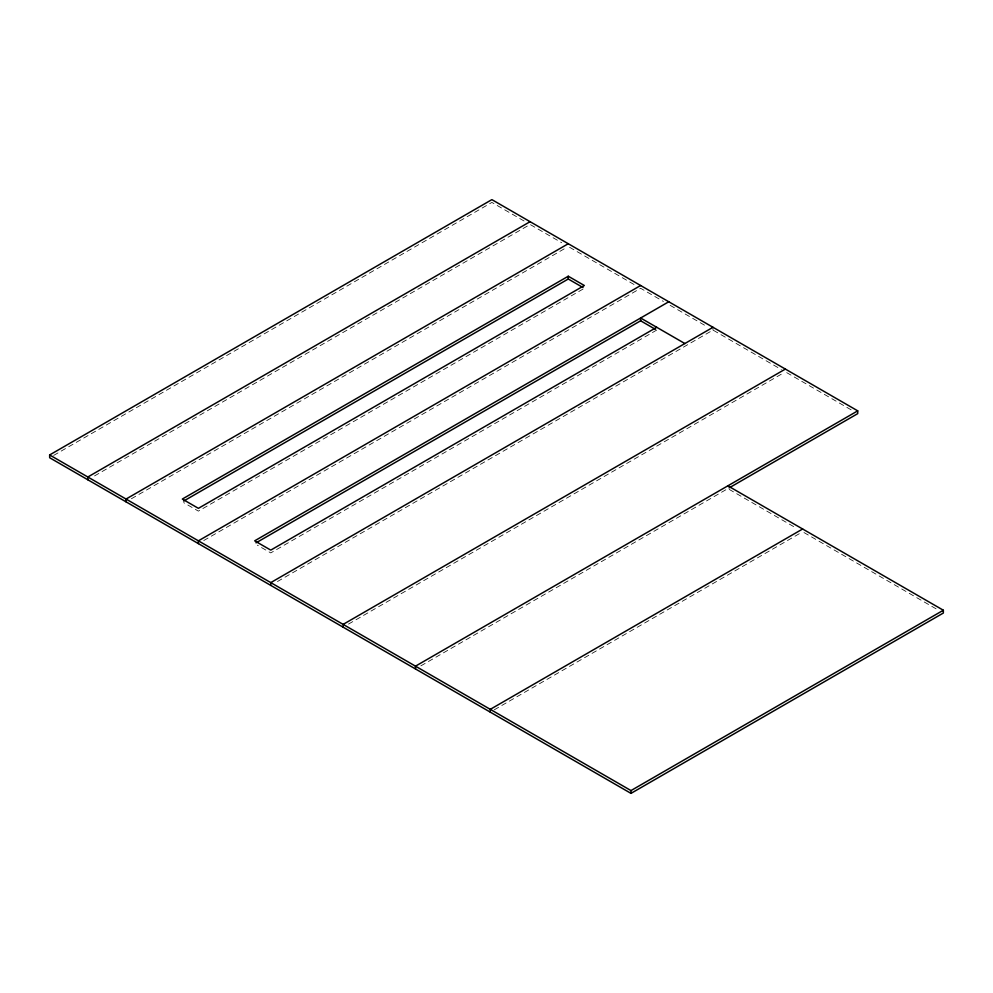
<?xml version="1.0" encoding="UTF-8"?>
<svg xmlns="http://www.w3.org/2000/svg" width="993" height="993" viewBox="0 0 993 993"><rect width="100%" height="100%" fill="white"/><g stroke="black" fill="none" stroke-linecap="round" stroke-linejoin="round"><path stroke-width="0.74" stroke-dasharray="4.96 3.72" d="M53.672 455.415L491.883 202.423L524.813 221.427M94.546 475.92L530.076 224.468L561.678 242.714M131.399 498.747L566.929 247.294M583.015 289.075L198.401 511.122L183.655 502.607M203.764 540.527L640.634 288.293L663.411 301.45M656.721 330.073L270.766 552.902L257.361 545.169M277.469 581.526L712.999 330.073L781.342 369.533M348.493 624.088L784.023 372.636M420.858 665.869L727.745 488.68M494.291 709.809L801.301 532.558M569.61 247.294L635.272 285.202M670.114 305.323L707.637 326.982M786.704 372.636L852.366 410.543M729.197 489.388L795.964 527.928M803.982 532.558L937.988 609.925M712.999 327.293L712.999 330.073"/><path stroke-width="1.49" d="M727.857 485.825L943.35 610.236L943.35 613.029L630.989 793.37L49.65 457.736L49.65 454.955L491.883 199.63L857.729 410.854L857.729 413.634L729.085 487.911M530.076 221.687L87.843 477L87.843 479.793M568.269 243.732L126.037 499.057L126.037 501.837M568.269 276.228L182.315 499.057L198.401 508.342L584.343 285.512L568.269 276.228L568.269 279.008L183.655 501.068M640.634 285.512L198.401 540.837L198.401 543.618M668.773 301.76L254.68 540.837L270.766 550.122L656.721 327.293M256.02 542.848L640.634 320.789L655.38 329.304M712.999 327.293L270.766 582.618L270.766 585.398M785.364 369.073L343.131 624.398L343.131 627.179M857.729 410.854L415.496 666.166L415.496 668.959M802.642 528.996L490.269 709.35L490.269 712.13M49.65 454.955L630.989 790.577L943.35 610.236M684.86 343.541L640.634 318.008L640.634 320.789M568.269 279.008L583.015 287.523M630.989 790.577L630.989 793.37"/></g></svg>
